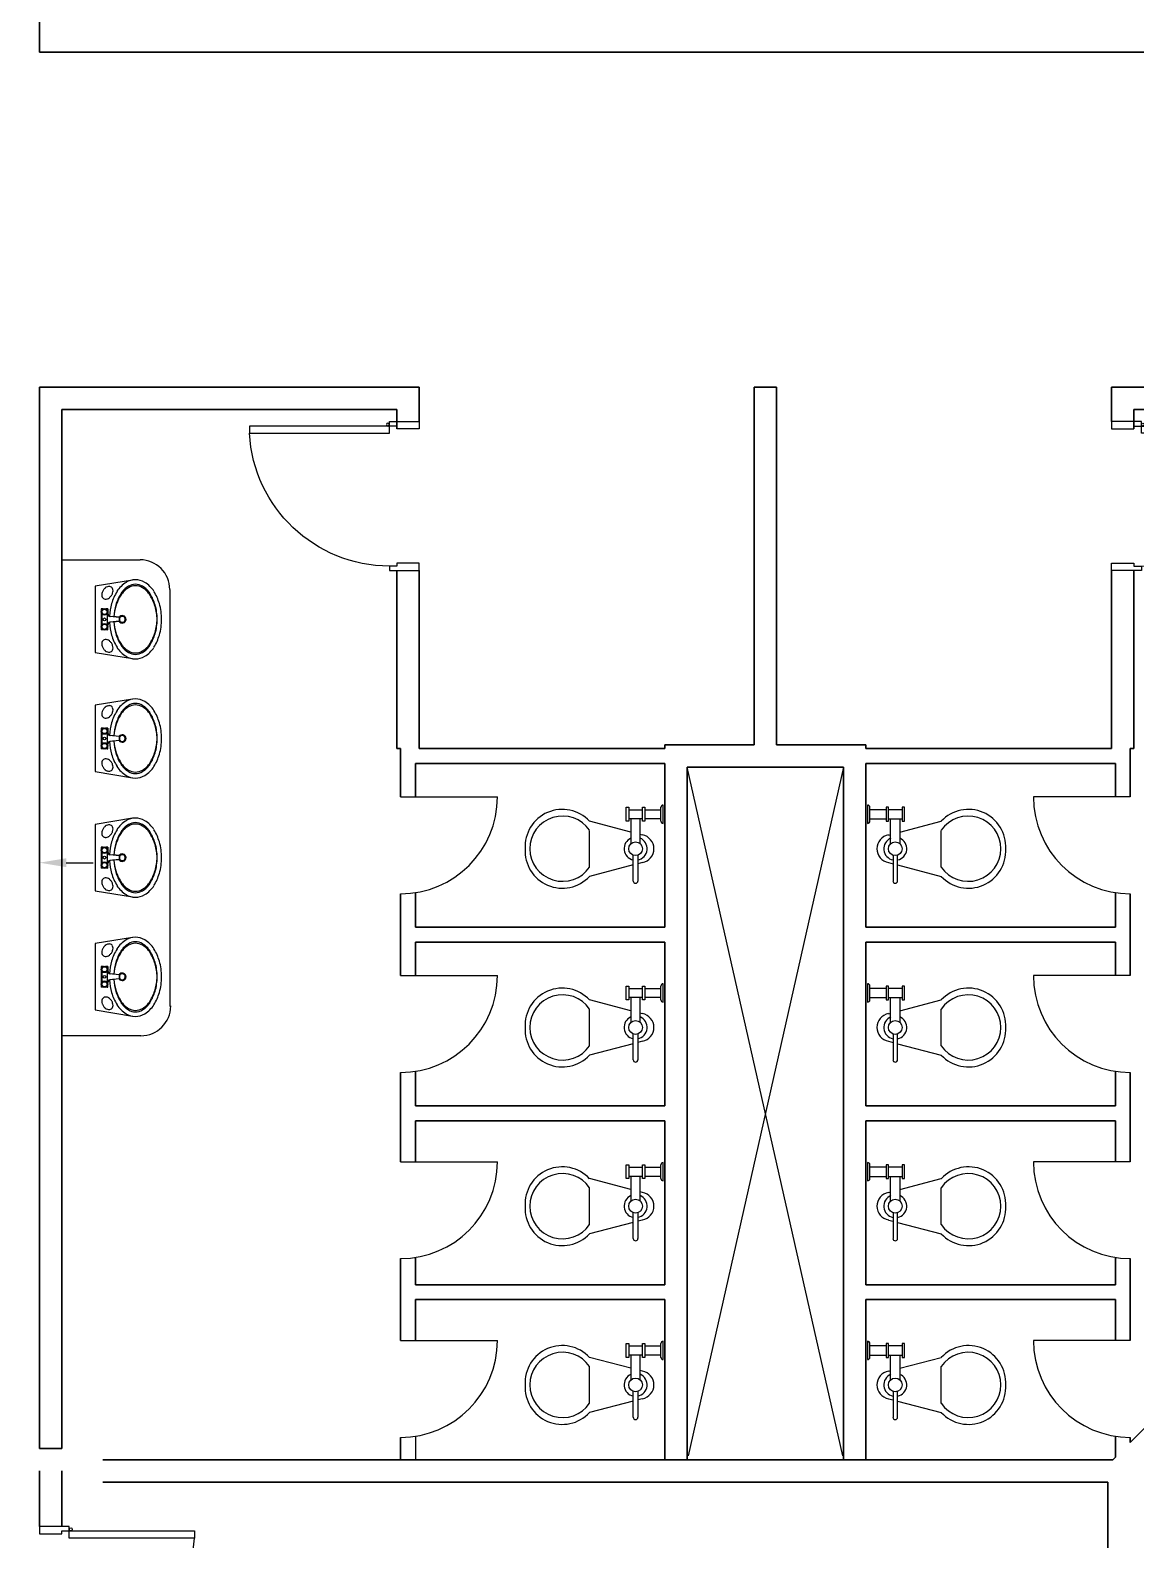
# Model space of a CAD drawing. Extents: x -3767 to 3861, y 250 to 646.
# Drawn here: x 46.06 to 53.49, y 338.54 to 348.67 of the extents above; entities that cross this region are included whole.
import ezdxf
from ezdxf import colors
from ezdxf.entities.mleader import LeaderData, LeaderLine
from ezdxf.math import Vec2, Vec3

# ---------------------------------------------------------------- set-up
doc = ezdxf.new("R2010")
doc.units = 0
doc.header["$LTSCALE"] = 0.15
doc.layers.get('Defpoints').update_dxf_attribs({"color": 252})
for name, color, linetype, lineweight in [('0 criticalllllll', 4, 'Continuous', 13), ('anal', 252, 'Continuous', 20), ('DOOR', 252, 'Continuous', 20), ('FIXT', 252, 'Continuous', 9), ('FUR', 252, 'Continuous', 9), ('sofa', 252, 'Continuous', 9), ('wall', 252, 'Continuous', 30), ('WC', 252, 'Continuous', 9)]:
    doc.layers.add(name, color=color, linetype=linetype, lineweight=lineweight)
doc.layers.add('0 sockets', color=252, linetype='Continuous')
doc.layers.add('0 sound', color=252, linetype='Continuous')
doc.dimstyles.get("Standard").update_dxf_attribs({"dimtxt": 0.18, "dimasz": 0.18, "dimexe": 0.18, "dimexo": 0.0625, "dimgap": 0.09, "dimtad": 0, "dimtih": 1, "dimtoh": 1, "dimdec": 4, "dimzin": 0, "dimdsep": 46, "dimtxsty": 'Standard', "dimcen": 0.09, "dimadec": 0, "dimazin": 0, "dimtfac": 1, "dimtdec": 4, "dimtofl": 0, "dimtmove": 0, "dimatfit": 3, "dimfxl": 1, "dimtolj": 1, "dimtzin": 0, "dimarcsym": 0})

# ---------------------------------------------------------------- blocks, each defined once
blk = doc.blocks.new('D90')
at = {"layer": 'DOOR'}
for points in [[(0.03, 0.2), (0.03, 1.04), (0.078, 1.04), (0.078, 0.2)], [(0.03, 0.2), (0, 0.2), (0, 0), (0.05, 0), (0.05, 0.15), (0.03, 0.15)], [(0.87, 0.2), (0.9, 0.2), (0.9, 0), (0.85, 0), (0.85, 0.15), (0.87, 0.15)]]:
    blk.add_lwpolyline(points, close=True, dxfattribs=at)
blk.add_circle((0.02, 0.21), 0.01, dxfattribs=at)
blk.add_arc((0.025, 0.197), 0.845, 0.2218, 86.3889, dxfattribs=at)
blk = doc.blocks.new('D100')
at = {"layer": 'DOOR'}
for points in [[(0.03, 0.2), (0.03, 1.14), (0.078, 1.14), (0.078, 0.2)], [(0.03, 0.2), (0, 0.2), (0, 0), (0.05, 0), (0.05, 0.15), (0.03, 0.15)], [(0.97, 0.2), (1, 0.2), (1, 0), (0.95, 0), (0.95, 0.15), (0.97, 0.15)]]:
    blk.add_lwpolyline(points, close=True, dxfattribs=at)
blk.add_circle((0.02, 0.21), 0.01, dxfattribs=at)
blk.add_arc((0.029, 0.2), 0.941, 0.0029, 86.9663, dxfattribs=at)
blk = doc.blocks.new('ARCH')
at = {"layer": 'anal'}
for p, q in [((46.275, 345.117), (46.8, 345.117)), ((47, 344.917), (47, 342.117)), ((46.806, 341.921), (46.275, 341.921))]:
    blk.add_line(p, q, dxfattribs=at)
for centre, start, end in [((46.8, 344.917), 0, 90), ((46.806, 342.121), 270, 0)]:
    blk.add_arc(centre, 0.2, start, end, dxfattribs=at)
at = {"layer": 'DOOR'}
for p, q in [((48.55, 343.525), (49.2, 343.525)), ((53.45, 343.525), (52.8, 343.525)), ((48.55, 342.325), (49.2, 342.325)), ((53.45, 342.325), (52.8, 342.325)), ((48.55, 341.075), (49.2, 341.075)), ((53.45, 341.075), (52.8, 341.075)), ((48.55, 339.875), (49.2, 339.875)), ((53.45, 339.875), (52.8, 339.875))]:
    blk.add_line(p, q, dxfattribs=at)
for centre, start, end in [((48.55, 343.525), 270, 0), ((53.45, 343.525), 180, 270), ((48.55, 342.325), 270, 0), ((53.45, 342.325), 180, 270), ((48.55, 341.075), 270, 0), ((53.45, 341.075), 180, 270), ((48.55, 339.875), 270, 0), ((53.45, 339.875), 180, 270)]:
    blk.add_arc(centre, 0.65, start, end, dxfattribs=at)
at = {"layer": 'FIXT'}
for p, q in [((46.75, 344.981), (46.5, 344.94)), ((46.5, 344.94), (46.5, 344.495)), ((46.544, 344.786), (46.539, 344.787)), ((46.553, 344.787), (46.539, 344.787)), ((46.539, 344.787), (46.539, 344.647)), ((46.544, 344.786), (46.544, 344.78)), ((46.551, 344.786), (46.544, 344.786)), ((46.544, 344.754), (46.544, 344.68)), ((46.584, 344.787), (46.571, 344.787)), ((46.58, 344.786), (46.573, 344.786)), ((46.58, 344.786), (46.584, 344.787)), ((46.58, 344.786), (46.58, 344.78)), ((46.58, 344.754), (46.58, 344.68)), ((46.584, 344.787), (46.584, 344.756)), ((46.662, 344.73), (46.598, 344.737)), ((46.664, 344.731), (46.616, 344.735)), ((46.662, 344.73), (46.664, 344.731)), ((46.544, 344.648), (46.539, 344.647)), ((46.553, 344.647), (46.539, 344.647)), ((46.544, 344.648), (46.544, 344.654)), ((46.551, 344.648), (46.544, 344.648)), ((46.584, 344.647), (46.571, 344.647)), ((46.58, 344.648), (46.573, 344.648)), ((46.58, 344.648), (46.58, 344.654)), ((46.58, 344.648), (46.584, 344.647)), ((46.584, 344.647), (46.584, 344.678)), ((46.662, 344.704), (46.598, 344.697)), ((46.664, 344.703), (46.616, 344.699)), ((46.662, 344.704), (46.664, 344.703)), ((46.5, 344.495), (46.75, 344.453)), ((46.75, 344.181), (46.5, 344.14)), ((46.5, 344.14), (46.5, 343.695)), ((46.544, 343.986), (46.539, 343.987)), ((46.553, 343.987), (46.539, 343.987)), ((46.539, 343.987), (46.539, 343.847)), ((46.544, 343.986), (46.544, 343.98)), ((46.551, 343.986), (46.544, 343.986)), ((46.544, 343.954), (46.544, 343.88)), ((46.584, 343.987), (46.571, 343.987)), ((46.58, 343.986), (46.573, 343.986)), ((46.58, 343.986), (46.584, 343.987)), ((46.58, 343.986), (46.58, 343.98)), ((46.58, 343.954), (46.58, 343.88)), ((46.584, 343.987), (46.584, 343.956)), ((46.662, 343.93), (46.598, 343.937)), ((46.662, 343.904), (46.598, 343.897)), ((46.664, 343.931), (46.616, 343.935)), ((46.664, 343.903), (46.616, 343.899)), ((46.662, 343.93), (46.664, 343.931)), ((46.662, 343.904), (46.664, 343.903)), ((46.544, 343.848), (46.539, 343.847)), ((46.553, 343.847), (46.539, 343.847)), ((46.544, 343.848), (46.544, 343.854)), ((46.551, 343.848), (46.544, 343.848)), ((46.584, 343.847), (46.571, 343.847)), ((46.58, 343.848), (46.573, 343.848)), ((46.58, 343.848), (46.58, 343.854)), ((46.58, 343.848), (46.584, 343.847)), ((46.584, 343.847), (46.584, 343.878)), ((46.5, 343.695), (46.75, 343.653)), ((46.75, 343.381), (46.5, 343.34)), ((46.5, 343.34), (46.5, 342.895)), ((46.539, 343.187), (46.539, 343.047)), ((46.544, 343.186), (46.539, 343.187)), ((46.553, 343.187), (46.539, 343.187)), ((46.544, 343.186), (46.544, 343.18)), ((46.551, 343.186), (46.544, 343.186)), ((46.544, 343.154), (46.544, 343.08)), ((46.584, 343.187), (46.571, 343.187)), ((46.58, 343.186), (46.573, 343.186)), ((46.58, 343.186), (46.584, 343.187)), ((46.58, 343.186), (46.58, 343.18)), ((46.58, 343.154), (46.58, 343.08)), ((46.584, 343.187), (46.584, 343.156)), ((46.662, 343.13), (46.598, 343.137)), ((46.662, 343.104), (46.598, 343.097)), ((46.664, 343.131), (46.616, 343.135)), ((46.664, 343.103), (46.616, 343.099)), ((46.662, 343.13), (46.664, 343.131)), ((46.662, 343.104), (46.664, 343.103)), ((46.544, 343.048), (46.539, 343.047)), ((46.553, 343.047), (46.539, 343.047)), ((46.544, 343.048), (46.544, 343.054)), ((46.551, 343.048), (46.544, 343.048)), ((46.584, 343.047), (46.571, 343.047)), ((46.58, 343.048), (46.573, 343.048)), ((46.58, 343.048), (46.58, 343.054)), ((46.58, 343.048), (46.584, 343.047)), ((46.584, 343.047), (46.584, 343.078)), ((46.5, 342.895), (46.75, 342.853)), ((46.75, 342.581), (46.5, 342.54)), ((46.5, 342.54), (46.5, 342.095)), ((46.544, 342.386), (46.539, 342.387)), ((46.553, 342.387), (46.539, 342.387)), ((46.539, 342.387), (46.539, 342.247)), ((46.544, 342.386), (46.544, 342.38)), ((46.551, 342.386), (46.544, 342.386)), ((46.584, 342.387), (46.571, 342.387)), ((46.58, 342.386), (46.573, 342.386)), ((46.58, 342.386), (46.584, 342.387)), ((46.58, 342.386), (46.58, 342.38)), ((46.584, 342.387), (46.584, 342.356)), ((46.544, 342.354), (46.544, 342.28)), ((46.58, 342.354), (46.58, 342.28)), ((46.662, 342.33), (46.598, 342.337)), ((46.662, 342.304), (46.598, 342.297)), ((46.664, 342.331), (46.616, 342.335)), ((46.664, 342.303), (46.616, 342.299)), ((46.662, 342.33), (46.664, 342.331)), ((46.662, 342.304), (46.664, 342.303)), ((46.544, 342.248), (46.539, 342.247)), ((46.553, 342.247), (46.539, 342.247)), ((46.544, 342.248), (46.544, 342.254)), ((46.551, 342.248), (46.544, 342.248)), ((46.584, 342.247), (46.571, 342.247)), ((46.58, 342.248), (46.573, 342.248)), ((46.58, 342.248), (46.58, 342.254)), ((46.58, 342.248), (46.584, 342.247)), ((46.584, 342.247), (46.584, 342.278)), ((46.5, 342.095), (46.75, 342.053))]:
    blk.add_line(p, q, dxfattribs=at)
for centre, radius in [((46.562, 344.767), 0.022), ((46.562, 344.767), 0.0173), ((46.562, 344.717), 0.0095), ((46.562, 344.667), 0.022), ((46.562, 344.667), 0.0173), ((46.562, 343.967), 0.022), ((46.562, 343.967), 0.0173), ((46.562, 343.917), 0.0095), ((46.562, 343.867), 0.022), ((46.562, 343.867), 0.0173), ((46.562, 343.167), 0.022), ((46.562, 343.067), 0.022), ((46.562, 343.167), 0.0173), ((46.562, 343.117), 0.0095), ((46.562, 343.067), 0.0173), ((46.562, 342.367), 0.022), ((46.562, 342.367), 0.0173), ((46.562, 342.267), 0.022), ((46.562, 342.267), 0.0173), ((46.562, 342.317), 0.0095)]:
    blk.add_circle(centre, radius, dxfattribs=at)
for centre, radius, start, end in [((46.606, 344.878), 0.0632, 145, 162.1518), ((46.606, 344.878), 0.0632, 127.8482, 145), ((46.596, 344.89), 0.0477, 108.3103, 127.8482), ((46.592, 344.901), 0.036, 84.0705, 108.3103), ((46.594, 344.914), 0.0237, 55, 84.0705), ((46.594, 344.914), 0.0237, 25.9295, 55), ((46.583, 344.908), 0.036, 1.6897, 25.9295), ((46.814, 344.794), 0.202, 122.0725, 146.5346), ((46.814, 344.794), 0.172, 122.0725, 146.5346), ((46.814, 344.784), 0.172, 122.0725, 146.5346), ((46.769, 344.864), 0.119, 90, 122.0725), ((46.769, 344.864), 0.0886, 90, 122.0725), ((46.769, 344.854), 0.0886, 90, 122.0725), ((46.769, 344.864), 0.119, 57.9275, 90), ((46.769, 344.864), 0.0886, 57.9275, 90), ((46.769, 344.854), 0.0886, 57.9275, 90), ((46.725, 344.794), 0.172, 33.4654, 57.9275), ((46.725, 344.784), 0.172, 33.4654, 57.9275), ((46.725, 344.794), 0.202, 33.4654, 57.9275), ((46.591, 344.883), 0.0477, 162.1518, 181.6897), ((46.579, 344.882), 0.036, 181.6897, 205.9295), ((46.568, 344.877), 0.0237, 205.9295, 235), ((46.568, 344.877), 0.0237, 235, 264.0705), ((46.569, 344.889), 0.036, 264.0705, 288.3103), ((46.566, 344.9), 0.0477, 288.3103, 307.8482), ((46.556, 344.913), 0.0632, 307.8482, 325), ((46.994, 344.717), 0.4, 164.6876, 176.8829), ((46.884, 344.747), 0.285, 146.5346, 164.6876), ((46.556, 344.913), 0.0632, 325, 342.1518), ((46.571, 344.908), 0.0477, 342.1518, 1.6897), ((46.994, 344.717), 0.37, 164.6876, 177.3133), ((46.884, 344.747), 0.255, 146.5346, 164.6876), ((46.884, 344.737), 0.255, 146.5346, 164.6876), ((46.655, 344.747), 0.255, 15.3124, 33.4654), ((46.655, 344.737), 0.255, 15.3124, 33.4654), ((46.655, 344.747), 0.285, 15.3124, 33.4654), ((46.545, 344.717), 0.37, 0, 15.3124), ((46.545, 344.717), 0.4, 0, 15.3124), ((46.533, 344.767), 0.0115, 315.8561, 44.1439), ((46.562, 344.796), 0.0115, 225.8561, 314.1439), ((46.562, 344.738), 0.0115, 45.8561, 134.1439), ((46.591, 344.767), 0.0115, 135.8561, 224.1439), ((46.6, 344.757), 0.02, 186.6527, 264.0223), ((46.604, 344.756), 0.02, 180, 254.9387), ((46.994, 344.707), 0.37, 164.6876, 175.771), ((46.681, 344.717), 0.025, 211.8827, 148.1173), ((46.565, 344.717), 0.0978, 352.2121, 7.7879), ((46.681, 344.717), 0.02, 90, 148.5007), ((46.565, 344.717), 0.099, 351.872, 8.128), ((46.681, 344.717), 0.02, 270, 90), ((46.545, 344.707), 0.37, 1.5476, 15.3124), ((46.545, 344.727), 0.37, 344.6876, 358.4524), ((46.545, 344.717), 0.37, 344.6876, 0), ((46.545, 344.717), 0.4, 344.6876, 0), ((46.533, 344.667), 0.0115, 315.8561, 44.1439), ((46.562, 344.696), 0.0115, 225.8561, 314.1439), ((46.562, 344.638), 0.0115, 45.8561, 134.1439), ((46.591, 344.667), 0.0115, 135.8561, 224.1439), ((46.6, 344.677), 0.02, 95.9777, 173.3473), ((46.604, 344.678), 0.02, 105.0613, 180), ((46.994, 344.717), 0.4, 183.1171, 195.3124), ((46.884, 344.687), 0.285, 195.3124, 213.4654), ((46.994, 344.717), 0.37, 182.6867, 195.3124), ((46.994, 344.727), 0.37, 184.229, 195.3124), ((46.884, 344.697), 0.255, 195.3124, 213.4654), ((46.884, 344.687), 0.255, 195.3124, 213.4654), ((46.681, 344.717), 0.02, 211.4993, 270), ((46.655, 344.697), 0.255, 326.5346, 344.6876), ((46.655, 344.687), 0.255, 326.5346, 344.6876), ((46.655, 344.687), 0.285, 326.5346, 344.6876), ((46.579, 344.552), 0.036, 154.0705, 178.3103), ((46.591, 344.551), 0.0477, 178.3103, 197.8482), ((46.606, 344.556), 0.0632, 197.8482, 215), ((46.568, 344.557), 0.0237, 125, 154.0705), ((46.568, 344.557), 0.0237, 95.9295, 125), ((46.606, 344.556), 0.0632, 215, 232.1518), ((46.569, 344.545), 0.036, 71.6897, 95.9295), ((46.566, 344.534), 0.0477, 52.1518, 71.6897), ((46.556, 344.522), 0.0632, 35, 52.1518), ((46.594, 344.521), 0.0237, 305, 334.0705), ((46.556, 344.522), 0.0632, 17.8482, 35), ((46.583, 344.526), 0.036, 334.0705, 358.3103), ((46.571, 344.526), 0.0477, 358.3103, 17.8482), ((46.814, 344.64), 0.202, 213.4654, 237.9275), ((46.814, 344.65), 0.172, 213.4654, 237.9275), ((46.814, 344.64), 0.172, 213.4654, 237.9275), ((46.725, 344.65), 0.172, 302.0725, 326.5346), ((46.725, 344.64), 0.172, 302.0725, 326.5346), ((46.725, 344.64), 0.202, 302.0725, 326.5346), ((46.596, 344.544), 0.0477, 232.1518, 251.6897), ((46.592, 344.533), 0.036, 251.6897, 275.9295), ((46.594, 344.521), 0.0237, 275.9295, 305), ((46.769, 344.57), 0.119, 237.9275, 270), ((46.769, 344.58), 0.0886, 237.9275, 270), ((46.769, 344.57), 0.0886, 237.9275, 270), ((46.769, 344.58), 0.0886, 270, 302.0725), ((46.769, 344.57), 0.0886, 270, 302.0725), ((46.769, 344.57), 0.119, 270, 302.0725), ((46.606, 344.078), 0.0632, 145, 162.1518), ((46.606, 344.078), 0.0632, 127.8482, 145), ((46.596, 344.09), 0.0477, 108.3103, 127.8482), ((46.592, 344.101), 0.036, 84.0705, 108.3103), ((46.594, 344.114), 0.0237, 55, 84.0705), ((46.594, 344.114), 0.0237, 25.9295, 55), ((46.884, 343.947), 0.285, 146.5346, 164.6876), ((46.583, 344.108), 0.036, 1.6897, 25.9295), ((46.571, 344.108), 0.0477, 342.1518, 1.6897), ((46.814, 343.994), 0.202, 122.0725, 146.5346), ((46.814, 343.994), 0.172, 122.0725, 146.5346), ((46.814, 343.984), 0.172, 122.0725, 146.5346), ((46.769, 344.064), 0.119, 90, 122.0725), ((46.769, 344.064), 0.0886, 90, 122.0725), ((46.769, 344.054), 0.0886, 90, 122.0725), ((46.769, 344.064), 0.119, 57.9275, 90), ((46.769, 344.064), 0.0886, 57.9275, 90), ((46.769, 344.054), 0.0886, 57.9275, 90), ((46.725, 343.994), 0.172, 33.4654, 57.9275), ((46.725, 343.984), 0.172, 33.4654, 57.9275), ((46.725, 343.994), 0.202, 33.4654, 57.9275), ((46.655, 343.947), 0.285, 15.3124, 33.4654), ((46.591, 344.083), 0.0477, 162.1518, 181.6897), ((46.579, 344.082), 0.036, 181.6897, 205.9295), ((46.568, 344.077), 0.0237, 205.9295, 235), ((46.568, 344.077), 0.0237, 235, 264.0705), ((46.569, 344.089), 0.036, 264.0705, 288.3103), ((46.566, 344.1), 0.0477, 288.3103, 307.8482), ((46.556, 344.113), 0.0632, 307.8482, 325), ((46.994, 343.917), 0.4, 164.6876, 176.8829), ((46.556, 344.113), 0.0632, 325, 342.1518), ((46.994, 343.917), 0.37, 164.6876, 177.3133), ((46.994, 343.907), 0.37, 164.6876, 175.771), ((46.884, 343.947), 0.255, 146.5346, 164.6876), ((46.884, 343.937), 0.255, 146.5346, 164.6876), ((46.655, 343.947), 0.255, 15.3124, 33.4654), ((46.655, 343.937), 0.255, 15.3124, 33.4654), ((46.545, 343.917), 0.37, 0, 15.3124), ((46.545, 343.907), 0.37, 1.5476, 15.3124), ((46.545, 343.917), 0.4, 0, 15.3124), ((46.533, 343.967), 0.0115, 315.8561, 44.1439), ((46.562, 343.996), 0.0115, 225.8561, 314.1439), ((46.562, 343.938), 0.0115, 45.8561, 134.1439), ((46.591, 343.967), 0.0115, 135.8561, 224.1439), ((46.6, 343.957), 0.02, 186.6527, 264.0223), ((46.604, 343.956), 0.02, 180, 254.9387), ((46.994, 343.927), 0.37, 184.229, 195.3124), ((46.681, 343.917), 0.025, 211.8827, 148.1173), ((46.565, 343.917), 0.0978, 352.2121, 7.7879), ((46.681, 343.917), 0.02, 90, 148.5007), ((46.565, 343.917), 0.099, 351.872, 8.128), ((46.681, 343.917), 0.02, 211.4993, 270), ((46.681, 343.917), 0.02, 270, 90), ((46.545, 343.927), 0.37, 344.6876, 358.4524), ((46.545, 343.917), 0.37, 344.6876, 0), ((46.545, 343.917), 0.4, 344.6876, 0), ((46.533, 343.867), 0.0115, 315.8561, 44.1439), ((46.562, 343.896), 0.0115, 225.8561, 314.1439), ((46.562, 343.838), 0.0115, 45.8561, 134.1439), ((46.591, 343.867), 0.0115, 135.8561, 224.1439), ((46.6, 343.877), 0.02, 95.9777, 173.3473), ((46.604, 343.878), 0.02, 105.0613, 180), ((46.994, 343.917), 0.4, 183.1171, 195.3124), ((46.884, 343.887), 0.285, 195.3124, 213.4654), ((46.994, 343.917), 0.37, 182.6867, 195.3124), ((46.884, 343.897), 0.255, 195.3124, 213.4654), ((46.884, 343.887), 0.255, 195.3124, 213.4654), ((46.655, 343.897), 0.255, 326.5346, 344.6876), ((46.655, 343.887), 0.255, 326.5346, 344.6876), ((46.655, 343.887), 0.285, 326.5346, 344.6876), ((46.579, 343.752), 0.036, 154.0705, 178.3103), ((46.591, 343.751), 0.0477, 178.3103, 197.8482), ((46.606, 343.756), 0.0632, 197.8482, 215), ((46.568, 343.757), 0.0237, 125, 154.0705), ((46.568, 343.757), 0.0237, 95.9295, 125), ((46.606, 343.756), 0.0632, 215, 232.1518), ((46.569, 343.745), 0.036, 71.6897, 95.9295), ((46.596, 343.744), 0.0477, 232.1518, 251.6897), ((46.566, 343.734), 0.0477, 52.1518, 71.6897), ((46.592, 343.733), 0.036, 251.6897, 275.9295), ((46.556, 343.722), 0.0632, 35, 52.1518), ((46.594, 343.721), 0.0237, 275.9295, 305), ((46.594, 343.721), 0.0237, 305, 334.0705), ((46.556, 343.722), 0.0632, 17.8482, 35), ((46.583, 343.726), 0.036, 334.0705, 358.3103), ((46.571, 343.726), 0.0477, 358.3103, 17.8482), ((46.814, 343.84), 0.202, 213.4654, 237.9275), ((46.814, 343.85), 0.172, 213.4654, 237.9275), ((46.814, 343.84), 0.172, 213.4654, 237.9275), ((46.769, 343.78), 0.0886, 237.9275, 270), ((46.769, 343.78), 0.0886, 270, 302.0725), ((46.725, 343.85), 0.172, 302.0725, 326.5346), ((46.725, 343.84), 0.172, 302.0725, 326.5346), ((46.725, 343.84), 0.202, 302.0725, 326.5346), ((46.769, 343.77), 0.119, 237.9275, 270), ((46.769, 343.77), 0.0886, 237.9275, 270), ((46.769, 343.77), 0.0886, 270, 302.0725), ((46.769, 343.77), 0.119, 270, 302.0725), ((46.591, 343.283), 0.0477, 162.1518, 181.6897), ((46.606, 343.278), 0.0632, 145, 162.1518), ((46.606, 343.278), 0.0632, 127.8482, 145), ((46.596, 343.29), 0.0477, 108.3103, 127.8482), ((46.592, 343.301), 0.036, 84.0705, 108.3103), ((46.594, 343.314), 0.0237, 55, 84.0705), ((46.594, 343.314), 0.0237, 25.9295, 55), ((46.884, 343.147), 0.285, 146.5346, 164.6876), ((46.556, 343.313), 0.0632, 325, 342.1518), ((46.583, 343.308), 0.036, 1.6897, 25.9295), ((46.571, 343.308), 0.0477, 342.1518, 1.6897), ((46.814, 343.194), 0.202, 122.0725, 146.5346), ((46.814, 343.194), 0.172, 122.0725, 146.5346), ((46.814, 343.184), 0.172, 122.0725, 146.5346), ((46.769, 343.264), 0.119, 90, 122.0725), ((46.769, 343.264), 0.0886, 90, 122.0725), ((46.769, 343.254), 0.0886, 90, 122.0725), ((46.769, 343.264), 0.119, 57.9275, 90), ((46.769, 343.264), 0.0886, 57.9275, 90), ((46.769, 343.254), 0.0886, 57.9275, 90), ((46.725, 343.194), 0.172, 33.4654, 57.9275), ((46.725, 343.184), 0.172, 33.4654, 57.9275), ((46.725, 343.194), 0.202, 33.4654, 57.9275), ((46.655, 343.147), 0.285, 15.3124, 33.4654), ((46.579, 343.282), 0.036, 181.6897, 205.9295), ((46.568, 343.277), 0.0237, 205.9295, 235), ((46.568, 343.277), 0.0237, 235, 264.0705), ((46.569, 343.289), 0.036, 264.0705, 288.3103), ((46.566, 343.3), 0.0477, 288.3103, 307.8482), ((46.556, 343.313), 0.0632, 307.8482, 325), ((46.994, 343.117), 0.4, 164.6876, 176.8829), ((46.994, 343.117), 0.37, 164.6876, 177.3133), ((46.994, 343.107), 0.37, 164.6876, 175.771), ((46.884, 343.147), 0.255, 146.5346, 164.6876), ((46.884, 343.137), 0.255, 146.5346, 164.6876), ((46.655, 343.147), 0.255, 15.3124, 33.4654), ((46.655, 343.137), 0.255, 15.3124, 33.4654), ((46.545, 343.117), 0.37, 0, 15.3124), ((46.545, 343.107), 0.37, 1.5476, 15.3124), ((46.545, 343.117), 0.4, 0, 15.3124), ((46.533, 343.167), 0.0115, 315.8561, 44.1439), ((46.562, 343.196), 0.0115, 225.8561, 314.1439), ((46.562, 343.138), 0.0115, 45.8561, 134.1439), ((46.591, 343.167), 0.0115, 135.8561, 224.1439), ((46.6, 343.157), 0.02, 186.6527, 264.0223), ((46.6, 343.077), 0.02, 95.9777, 173.3473), ((46.604, 343.156), 0.02, 180, 254.9387), ((46.604, 343.078), 0.02, 105.0613, 180), ((46.994, 343.117), 0.4, 183.1171, 195.3124), ((46.994, 343.117), 0.37, 182.6867, 195.3124), ((46.994, 343.127), 0.37, 184.229, 195.3124), ((46.681, 343.117), 0.025, 211.8827, 148.1173), ((46.565, 343.117), 0.0978, 352.2121, 7.7879), ((46.681, 343.117), 0.02, 90, 148.5007), ((46.565, 343.117), 0.099, 351.872, 8.128), ((46.681, 343.117), 0.02, 211.4993, 270), ((46.681, 343.117), 0.02, 270, 90), ((46.545, 343.127), 0.37, 344.6876, 358.4524), ((46.545, 343.117), 0.37, 344.6876, 0), ((46.545, 343.117), 0.4, 344.6876, 0), ((46.533, 343.067), 0.0115, 315.8561, 44.1439), ((46.562, 343.096), 0.0115, 225.8561, 314.1439), ((46.562, 343.038), 0.0115, 45.8561, 134.1439), ((46.591, 343.067), 0.0115, 135.8561, 224.1439), ((46.884, 343.087), 0.285, 195.3124, 213.4654), ((46.884, 343.097), 0.255, 195.3124, 213.4654), ((46.884, 343.087), 0.255, 195.3124, 213.4654), ((46.655, 343.097), 0.255, 326.5346, 344.6876), ((46.655, 343.087), 0.255, 326.5346, 344.6876), ((46.655, 343.087), 0.285, 326.5346, 344.6876), ((46.579, 342.952), 0.036, 154.0705, 178.3103), ((46.591, 342.951), 0.0477, 178.3103, 197.8482), ((46.606, 342.956), 0.0632, 197.8482, 215), ((46.568, 342.957), 0.0237, 125, 154.0705), ((46.568, 342.957), 0.0237, 95.9295, 125), ((46.606, 342.956), 0.0632, 215, 232.1518), ((46.569, 342.945), 0.036, 71.6897, 95.9295), ((46.596, 342.944), 0.0477, 232.1518, 251.6897), ((46.566, 342.934), 0.0477, 52.1518, 71.6897), ((46.592, 342.933), 0.036, 251.6897, 275.9295), ((46.556, 342.922), 0.0632, 35, 52.1518), ((46.594, 342.921), 0.0237, 275.9295, 305), ((46.594, 342.921), 0.0237, 305, 334.0705), ((46.556, 342.922), 0.0632, 17.8482, 35), ((46.583, 342.926), 0.036, 334.0705, 358.3103), ((46.571, 342.926), 0.0477, 358.3103, 17.8482), ((46.814, 343.04), 0.202, 213.4654, 237.9275), ((46.814, 343.05), 0.172, 213.4654, 237.9275), ((46.814, 343.04), 0.172, 213.4654, 237.9275), ((46.769, 342.98), 0.0886, 237.9275, 270), ((46.769, 342.97), 0.0886, 237.9275, 270), ((46.769, 342.98), 0.0886, 270, 302.0725), ((46.769, 342.97), 0.0886, 270, 302.0725), ((46.725, 343.05), 0.172, 302.0725, 326.5346), ((46.725, 343.04), 0.172, 302.0725, 326.5346), ((46.725, 343.04), 0.202, 302.0725, 326.5346), ((46.769, 342.97), 0.119, 237.9275, 270), ((46.769, 342.97), 0.119, 270, 302.0725), ((46.769, 342.464), 0.119, 90, 122.0725), ((46.769, 342.464), 0.119, 57.9275, 90), ((46.591, 342.483), 0.0477, 162.1518, 181.6897), ((46.579, 342.482), 0.036, 181.6897, 205.9295), ((46.606, 342.478), 0.0632, 145, 162.1518), ((46.606, 342.478), 0.0632, 127.8482, 145), ((46.596, 342.49), 0.0477, 108.3103, 127.8482), ((46.592, 342.501), 0.036, 84.0705, 108.3103), ((46.594, 342.514), 0.0237, 55, 84.0705), ((46.594, 342.514), 0.0237, 25.9295, 55), ((46.884, 342.347), 0.285, 146.5346, 164.6876), ((46.556, 342.513), 0.0632, 325, 342.1518), ((46.583, 342.508), 0.036, 1.6897, 25.9295), ((46.571, 342.508), 0.0477, 342.1518, 1.6897), ((46.884, 342.347), 0.255, 146.5346, 164.6876), ((46.814, 342.394), 0.202, 122.0725, 146.5346), ((46.814, 342.394), 0.172, 122.0725, 146.5346), ((46.814, 342.384), 0.172, 122.0725, 146.5346), ((46.769, 342.464), 0.0886, 90, 122.0725), ((46.769, 342.454), 0.0886, 90, 122.0725), ((46.769, 342.464), 0.0886, 57.9275, 90), ((46.769, 342.454), 0.0886, 57.9275, 90), ((46.725, 342.394), 0.172, 33.4654, 57.9275), ((46.725, 342.384), 0.172, 33.4654, 57.9275), ((46.725, 342.394), 0.202, 33.4654, 57.9275), ((46.655, 342.347), 0.255, 15.3124, 33.4654), ((46.655, 342.347), 0.285, 15.3124, 33.4654), ((46.568, 342.477), 0.0237, 205.9295, 235), ((46.568, 342.477), 0.0237, 235, 264.0705), ((46.562, 342.396), 0.0115, 225.8561, 314.1439), ((46.569, 342.489), 0.036, 264.0705, 288.3103), ((46.566, 342.5), 0.0477, 288.3103, 307.8482), ((46.556, 342.513), 0.0632, 307.8482, 325), ((46.994, 342.317), 0.4, 164.6876, 176.8829), ((46.994, 342.317), 0.37, 164.6876, 177.3133), ((46.994, 342.307), 0.37, 164.6876, 175.771), ((46.884, 342.337), 0.255, 146.5346, 164.6876), ((46.655, 342.337), 0.255, 15.3124, 33.4654), ((46.545, 342.317), 0.37, 0, 15.3124), ((46.545, 342.307), 0.37, 1.5476, 15.3124), ((46.545, 342.317), 0.4, 0, 15.3124), ((46.533, 342.367), 0.0115, 315.8561, 44.1439), ((46.562, 342.338), 0.0115, 45.8561, 134.1439), ((46.562, 342.296), 0.0115, 225.8561, 314.1439), ((46.591, 342.367), 0.0115, 135.8561, 224.1439), ((46.6, 342.357), 0.02, 186.6527, 264.0223), ((46.6, 342.277), 0.02, 95.9777, 173.3473), ((46.604, 342.356), 0.02, 180, 254.9387), ((46.604, 342.278), 0.02, 105.0613, 180), ((46.994, 342.317), 0.4, 183.1171, 195.3124), ((46.994, 342.317), 0.37, 182.6867, 195.3124), ((46.994, 342.327), 0.37, 184.229, 195.3124), ((46.681, 342.317), 0.025, 211.8827, 148.1173), ((46.565, 342.317), 0.0978, 352.2121, 7.7879), ((46.681, 342.317), 0.02, 90, 148.5007), ((46.565, 342.317), 0.099, 351.872, 8.128), ((46.681, 342.317), 0.02, 211.4993, 270), ((46.681, 342.317), 0.02, 270, 90), ((46.545, 342.327), 0.37, 344.6876, 358.4524), ((46.545, 342.317), 0.37, 344.6876, 0), ((46.545, 342.317), 0.4, 344.6876, 0), ((46.533, 342.267), 0.0115, 315.8561, 44.1439), ((46.562, 342.238), 0.0115, 45.8561, 134.1439), ((46.568, 342.157), 0.0237, 95.9295, 125), ((46.569, 342.145), 0.036, 71.6897, 95.9295), ((46.591, 342.267), 0.0115, 135.8561, 224.1439), ((46.566, 342.134), 0.0477, 52.1518, 71.6897), ((46.884, 342.287), 0.285, 195.3124, 213.4654), ((46.884, 342.297), 0.255, 195.3124, 213.4654), ((46.884, 342.287), 0.255, 195.3124, 213.4654), ((46.655, 342.297), 0.255, 326.5346, 344.6876), ((46.655, 342.287), 0.255, 326.5346, 344.6876), ((46.655, 342.287), 0.285, 326.5346, 344.6876), ((46.579, 342.152), 0.036, 154.0705, 178.3103), ((46.591, 342.151), 0.0477, 178.3103, 197.8482), ((46.606, 342.156), 0.0632, 197.8482, 215), ((46.568, 342.157), 0.0237, 125, 154.0705), ((46.606, 342.156), 0.0632, 215, 232.1518), ((46.596, 342.144), 0.0477, 232.1518, 251.6897), ((46.592, 342.133), 0.036, 251.6897, 275.9295), ((46.556, 342.122), 0.0632, 35, 52.1518), ((46.594, 342.121), 0.0237, 275.9295, 305), ((46.594, 342.121), 0.0237, 305, 334.0705), ((46.556, 342.122), 0.0632, 17.8482, 35), ((46.583, 342.126), 0.036, 334.0705, 358.3103), ((46.571, 342.126), 0.0477, 358.3103, 17.8482), ((46.814, 342.24), 0.202, 213.4654, 237.9275), ((46.814, 342.25), 0.172, 213.4654, 237.9275), ((46.814, 342.24), 0.172, 213.4654, 237.9275), ((46.769, 342.18), 0.0886, 237.9275, 270), ((46.769, 342.17), 0.0886, 237.9275, 270), ((46.769, 342.18), 0.0886, 270, 302.0725), ((46.769, 342.17), 0.0886, 270, 302.0725), ((46.725, 342.25), 0.172, 302.0725, 326.5346), ((46.725, 342.24), 0.172, 302.0725, 326.5346), ((46.725, 342.24), 0.202, 302.0725, 326.5346), ((46.769, 342.17), 0.119, 237.9275, 270), ((46.769, 342.17), 0.119, 270, 302.0725)]:
    blk.add_arc(centre, radius, start, end, dxfattribs=at)
at = {"layer": 'sofa'}
for p, q in [((51.519, 339.1), (50.475, 343.725)), ((51.525, 343.725), (50.481, 339.1))]:
    blk.add_line(p, q, dxfattribs=at)
at = {"layer": 'wall'}
for p, q in [((46.125, 355.275), (46.125, 348.525)), ((46.125, 348.525), (55.8, 348.525)), ((46.125, 346.275), (48.675, 346.275)), ((46.125, 339.15), (46.125, 346.275)), ((48.675, 346.275), (48.675, 346.045)), ((50.925, 346.275), (51.075, 346.275)), ((50.925, 343.875), (50.925, 346.275)), ((51.075, 343.875), (51.075, 346.275)), ((53.325, 346.275), (55.875, 346.275)), ((53.325, 346.275), (53.325, 346.045)), ((46.275, 346.125), (48.525, 346.125)), ((46.275, 339.15), (46.275, 346.125)), ((48.525, 346.125), (48.525, 345.995)), ((53.475, 346.125), (55.725, 346.125)), ((53.475, 346.125), (53.475, 345.995)), ((48.525, 345.045), (48.525, 343.85)), ((48.675, 345.045), (48.675, 343.85)), ((53.325, 345.045), (53.325, 343.85)), ((53.475, 345.045), (53.475, 343.85)), ((48.55, 343.85), (48.525, 343.85)), ((48.55, 343.85), (48.55, 343.525)), ((50.325, 343.85), (48.675, 343.85)), ((50.325, 343.875), (50.325, 343.85)), ((50.925, 343.875), (50.325, 343.875)), ((51.075, 343.875), (51.675, 343.875)), ((51.675, 343.875), (51.675, 343.85)), ((51.675, 343.85), (53.325, 343.85)), ((53.45, 343.85), (53.45, 343.525)), ((53.475, 343.85), (53.45, 343.85)), ((48.65, 343.75), (48.65, 343.525)), ((50.325, 343.75), (48.65, 343.75)), ((50.325, 343.75), (50.325, 342.65)), ((50.475, 343.725), (50.475, 339.075)), ((51, 343.725), (50.475, 343.725)), ((51, 343.725), (51.525, 343.725)), ((51.525, 343.725), (51.525, 339.075)), ((51.675, 343.75), (53.35, 343.75)), ((51.675, 343.75), (51.675, 342.65)), ((53.35, 343.75), (53.35, 343.525)), ((48.55, 342.875), (48.55, 342.325)), ((48.65, 342.883), (48.65, 342.65)), ((53.35, 342.883), (53.35, 342.65)), ((53.45, 342.875), (53.45, 342.325)), ((50.325, 342.65), (48.65, 342.65)), ((51.675, 342.65), (53.35, 342.65)), ((48.65, 342.55), (48.65, 342.325)), ((50.325, 342.55), (48.65, 342.55)), ((50.325, 342.55), (50.325, 341.45)), ((51.675, 342.55), (53.35, 342.55)), ((51.675, 342.55), (51.675, 341.45)), ((53.35, 342.55), (53.35, 342.325)), ((48.55, 341.675), (48.55, 341.075)), ((48.65, 341.683), (48.65, 341.45)), ((53.35, 341.683), (53.35, 341.45)), ((53.45, 341.675), (53.45, 341.075)), ((50.325, 341.45), (48.65, 341.45)), ((51.675, 341.45), (53.35, 341.45)), ((55.725, 341.466), (53.45, 339.191)), ((55.725, 341.466), (53.45, 339.191)), ((48.65, 341.35), (48.65, 341.075)), ((50.325, 341.35), (48.65, 341.35)), ((50.325, 340.25), (50.325, 341.35)), ((51.675, 341.35), (53.35, 341.35)), ((51.675, 341.35), (51.675, 340.25)), ((53.35, 341.35), (53.35, 341.075)), ((48.55, 340.425), (48.55, 339.875)), ((48.65, 340.433), (48.65, 340.25)), ((53.35, 340.433), (53.35, 340.25)), ((53.45, 340.425), (53.45, 339.875)), ((50.325, 340.25), (48.65, 340.25)), ((48.65, 340.15), (48.65, 339.875)), ((50.325, 340.15), (48.65, 340.15)), ((50.325, 340.15), (50.325, 339.075)), ((51.675, 340.25), (53.35, 340.25)), ((51.675, 340.15), (53.35, 340.15)), ((51.675, 340.15), (51.675, 339.075)), ((53.35, 340.15), (53.35, 339.875)), ((46.275, 339.15), (46.125, 339.15)), ((48.55, 339.225), (48.55, 339.075)), ((53.35, 339.233), (53.35, 339.091)), ((53.45, 339.225), (53.45, 339.191)), ((53.334, 339.075), (46.55, 339.075)), ((53.35, 339.091), (53.334, 339.075)), ((53.35, 339.091), (53.334, 339.075)), ((46.125, 338.627), (46.125, 339)), ((46.275, 338.627), (46.275, 339)), ((53.3, 338.925), (46.55, 338.925)), ((53.3, 337.748), (53.3, 338.925))]:
    blk.add_line(p, q, dxfattribs=at)
at = {"layer": 'WC'}
for p, q in [((50.066, 343.362), (50.066, 343.455)), ((50.066, 343.455), (50.082, 343.455)), ((50.082, 343.455), (50.082, 343.362)), ((50.082, 343.439), (50.174, 343.439)), ((50.174, 343.362), (50.174, 343.455)), ((50.174, 343.455), (50.19, 343.455)), ((50.19, 343.455), (50.19, 343.362)), ((50.19, 343.439), (50.298, 343.439)), ((50.298, 343.362), (50.298, 343.455)), ((50.313, 343.347), (50.313, 343.47)), ((51.687, 343.347), (51.687, 343.47)), ((51.702, 343.362), (51.702, 343.455)), ((51.81, 343.439), (51.702, 343.439)), ((51.826, 343.455), (51.81, 343.455)), ((51.81, 343.455), (51.81, 343.362)), ((51.826, 343.362), (51.826, 343.455)), ((51.918, 343.439), (51.826, 343.439)), ((51.934, 343.455), (51.918, 343.455)), ((51.918, 343.455), (51.918, 343.362)), ((51.934, 343.362), (51.934, 343.455)), ((50.097, 343.289), (49.819, 343.362)), ((49.819, 343.053), (49.819, 343.3)), ((50.082, 343.362), (50.066, 343.362)), ((50.174, 343.377), (50.082, 343.377)), ((50.097, 343.377), (50.097, 343.211)), ((50.159, 343.211), (50.159, 343.377)), ((50.19, 343.362), (50.174, 343.362)), ((50.298, 343.377), (50.19, 343.377)), ((51.702, 343.377), (51.81, 343.377)), ((51.81, 343.362), (51.826, 343.362)), ((51.826, 343.377), (51.918, 343.377)), ((51.841, 343.211), (51.841, 343.377)), ((51.903, 343.377), (51.903, 343.211)), ((51.903, 343.289), (52.181, 343.362)), ((51.918, 343.362), (51.934, 343.362)), ((52.181, 343.053), (52.181, 343.3)), ((50.174, 343.269), (50.158, 343.273)), ((51.826, 343.269), (51.842, 343.273)), ((50.112, 342.96), (50.112, 343.133)), ((50.143, 343.133), (50.143, 342.96)), ((51.857, 343.133), (51.857, 342.96)), ((51.888, 342.96), (51.888, 343.133)), ((50.112, 343.068), (49.819, 342.991)), ((50.174, 343.084), (50.143, 343.076)), ((51.826, 343.084), (51.857, 343.076)), ((51.888, 343.068), (52.181, 342.991)), ((50.066, 342.162), (50.066, 342.255)), ((50.066, 342.255), (50.082, 342.255)), ((50.082, 342.255), (50.082, 342.162)), ((50.082, 342.239), (50.174, 342.239)), ((50.174, 342.177), (50.082, 342.177)), ((50.097, 342.177), (50.097, 342.011)), ((50.159, 342.011), (50.159, 342.177)), ((50.174, 342.162), (50.174, 342.255)), ((50.174, 342.255), (50.19, 342.255)), ((50.19, 342.255), (50.19, 342.162)), ((50.19, 342.239), (50.298, 342.239)), ((50.298, 342.177), (50.19, 342.177)), ((50.298, 342.162), (50.298, 342.255)), ((50.313, 342.147), (50.313, 342.27)), ((51.687, 342.147), (51.687, 342.27)), ((51.702, 342.162), (51.702, 342.255)), ((51.81, 342.239), (51.702, 342.239)), ((51.702, 342.177), (51.81, 342.177)), ((51.826, 342.255), (51.81, 342.255)), ((51.81, 342.255), (51.81, 342.162)), ((51.826, 342.162), (51.826, 342.255)), ((51.918, 342.239), (51.826, 342.239)), ((51.826, 342.177), (51.918, 342.177)), ((51.841, 342.011), (51.841, 342.177)), ((51.903, 342.177), (51.903, 342.011)), ((51.934, 342.255), (51.918, 342.255)), ((51.918, 342.255), (51.918, 342.162)), ((51.934, 342.162), (51.934, 342.255)), ((50.097, 342.089), (49.819, 342.162)), ((49.819, 341.853), (49.819, 342.1)), ((50.082, 342.162), (50.066, 342.162)), ((50.19, 342.162), (50.174, 342.162)), ((51.81, 342.162), (51.826, 342.162)), ((51.903, 342.089), (52.181, 342.162)), ((51.918, 342.162), (51.934, 342.162)), ((52.181, 341.853), (52.181, 342.1)), ((50.174, 342.069), (50.158, 342.073)), ((51.826, 342.069), (51.842, 342.073)), ((50.112, 341.76), (50.112, 341.933)), ((50.143, 341.933), (50.143, 341.76)), ((50.174, 341.884), (50.143, 341.876)), ((51.826, 341.884), (51.857, 341.876)), ((51.857, 341.933), (51.857, 341.76)), ((51.888, 341.76), (51.888, 341.933)), ((50.112, 341.868), (49.819, 341.791)), ((51.888, 341.868), (52.181, 341.791)), ((50.313, 340.947), (50.313, 341.07)), ((51.687, 340.947), (51.687, 341.07)), ((50.097, 340.889), (49.819, 340.962)), ((50.066, 340.962), (50.066, 341.055)), ((50.066, 341.055), (50.082, 341.055)), ((50.082, 340.962), (50.066, 340.962)), ((50.082, 341.055), (50.082, 340.962)), ((50.082, 341.039), (50.174, 341.039)), ((50.174, 340.977), (50.082, 340.977)), ((50.097, 340.977), (50.097, 340.811)), ((50.159, 340.811), (50.159, 340.977)), ((50.174, 340.962), (50.174, 341.055)), ((50.174, 341.055), (50.19, 341.055)), ((50.19, 340.962), (50.174, 340.962)), ((50.19, 341.055), (50.19, 340.962)), ((50.19, 341.039), (50.298, 341.039)), ((50.298, 340.977), (50.19, 340.977)), ((50.298, 340.962), (50.298, 341.055)), ((51.702, 340.962), (51.702, 341.055)), ((51.81, 341.039), (51.702, 341.039)), ((51.702, 340.977), (51.81, 340.977)), ((51.826, 341.055), (51.81, 341.055)), ((51.81, 341.055), (51.81, 340.962)), ((51.81, 340.962), (51.826, 340.962)), ((51.826, 340.962), (51.826, 341.055)), ((51.918, 341.039), (51.826, 341.039)), ((51.826, 340.977), (51.918, 340.977)), ((51.841, 340.811), (51.841, 340.977)), ((51.903, 340.977), (51.903, 340.811)), ((51.903, 340.889), (52.181, 340.962)), ((51.934, 341.055), (51.918, 341.055)), ((51.918, 341.055), (51.918, 340.962)), ((51.918, 340.962), (51.934, 340.962)), ((51.934, 340.962), (51.934, 341.055)), ((49.819, 340.653), (49.819, 340.9)), ((50.174, 340.869), (50.158, 340.873)), ((51.826, 340.869), (51.842, 340.873)), ((52.181, 340.653), (52.181, 340.9)), ((50.112, 340.668), (49.819, 340.591)), ((50.112, 340.56), (50.112, 340.733)), ((50.143, 340.733), (50.143, 340.56)), ((50.174, 340.684), (50.143, 340.676)), ((51.826, 340.684), (51.857, 340.676)), ((51.857, 340.733), (51.857, 340.56)), ((51.888, 340.56), (51.888, 340.733)), ((51.888, 340.668), (52.181, 340.591)), ((50.066, 339.762), (50.066, 339.855)), ((50.066, 339.855), (50.082, 339.855)), ((50.082, 339.855), (50.082, 339.762)), ((50.174, 339.762), (50.174, 339.855)), ((50.174, 339.855), (50.19, 339.855)), ((50.19, 339.855), (50.19, 339.762)), ((50.298, 339.762), (50.298, 339.855)), ((50.313, 339.747), (50.313, 339.87)), ((51.687, 339.747), (51.687, 339.87)), ((51.702, 339.762), (51.702, 339.855)), ((51.826, 339.855), (51.81, 339.855)), ((51.81, 339.855), (51.81, 339.762)), ((51.826, 339.762), (51.826, 339.855)), ((51.934, 339.855), (51.918, 339.855)), ((51.918, 339.855), (51.918, 339.762)), ((51.934, 339.762), (51.934, 339.855)), ((50.097, 339.689), (49.819, 339.762)), ((50.082, 339.762), (50.066, 339.762)), ((50.082, 339.839), (50.174, 339.839)), ((50.174, 339.777), (50.082, 339.777)), ((50.097, 339.777), (50.097, 339.611)), ((50.159, 339.611), (50.159, 339.777)), ((50.19, 339.762), (50.174, 339.762)), ((50.19, 339.839), (50.298, 339.839)), ((50.298, 339.777), (50.19, 339.777)), ((51.81, 339.839), (51.702, 339.839)), ((51.702, 339.777), (51.81, 339.777)), ((51.81, 339.762), (51.826, 339.762)), ((51.918, 339.839), (51.826, 339.839)), ((51.826, 339.777), (51.918, 339.777)), ((51.841, 339.611), (51.841, 339.777)), ((51.903, 339.777), (51.903, 339.611)), ((51.903, 339.689), (52.181, 339.762)), ((51.918, 339.762), (51.934, 339.762)), ((49.819, 339.453), (49.819, 339.7)), ((50.174, 339.669), (50.158, 339.673)), ((51.826, 339.669), (51.842, 339.673)), ((52.181, 339.453), (52.181, 339.7)), ((50.112, 339.468), (49.819, 339.391)), ((50.112, 339.36), (50.112, 339.533)), ((50.143, 339.533), (50.143, 339.36)), ((50.174, 339.484), (50.143, 339.476)), ((51.826, 339.484), (51.857, 339.476)), ((51.857, 339.533), (51.857, 339.36)), ((51.888, 339.36), (51.888, 339.533)), ((51.888, 339.468), (52.181, 339.391)), ((48.65, 339.233), (48.65, 339.075))]:
    blk.add_line(p, q, dxfattribs=at)
for centre in [(50.128, 343.177), (51.872, 343.177), (50.128, 341.977), (51.872, 341.977), (50.128, 340.777), (51.872, 340.777), (50.128, 339.577), (51.872, 339.577)]:
    blk.add_circle(centre, 0.0463, dxfattribs=at)
for centre, radius, start, end in [((49.636, 343.191), 0.25, 43.0172, 183.38), ((49.638, 343.176), 0.22, 34.5054, 179.7), ((50.314, 343.454), 0.0161, 92.4084, 177.5916), ((51.686, 343.454), 0.0161, 2.4084, 87.5916), ((52.364, 343.191), 0.25, 356.62, 136.9828), ((52.362, 343.176), 0.22, 0.3, 145.4946), ((50.314, 343.363), 0.0161, 182.4084, 267.5916), ((51.686, 343.363), 0.0161, 272.4084, 357.5916), ((50.128, 343.177), 0.0772, 113.4137, 258.1237), ((50.128, 343.177), 0.0772, 281.423, 67.1495), ((50.157, 343.177), 0.0942, 280.3889, 79.6111), ((51.843, 343.177), 0.0942, 100.3889, 259.6111), ((51.872, 343.177), 0.0772, 112.8505, 258.577), ((51.872, 343.177), 0.0772, 281.8763, 66.5863), ((49.636, 343.162), 0.25, 176.62, 316.9828), ((49.638, 343.178), 0.22, 180.3, 325.4946), ((52.364, 343.162), 0.25, 223.0172, 3.38), ((52.362, 343.178), 0.22, 214.5054, 359.7), ((50.128, 342.96), 0.0154, 180, 360), ((51.872, 342.96), 0.0154, 180, 0), ((49.636, 341.991), 0.25, 43.0172, 183.38), ((49.638, 341.976), 0.22, 34.5054, 179.7), ((50.314, 342.254), 0.0161, 92.4084, 177.5916), ((51.686, 342.254), 0.0161, 2.4084, 87.5916), ((52.364, 341.991), 0.25, 356.62, 136.9828), ((52.362, 341.976), 0.22, 0.3, 145.4946), ((50.314, 342.163), 0.0161, 182.4084, 267.5916), ((51.686, 342.163), 0.0161, 272.4084, 357.5916), ((49.636, 341.962), 0.25, 176.62, 316.9828), ((49.638, 341.978), 0.22, 180.3, 325.4946), ((50.128, 341.977), 0.0772, 113.4137, 258.1237), ((50.128, 341.977), 0.0772, 281.423, 67.1495), ((50.157, 341.977), 0.0942, 280.3889, 79.6111), ((51.843, 341.977), 0.0942, 100.3889, 259.6111), ((51.872, 341.977), 0.0772, 112.8505, 258.577), ((51.872, 341.977), 0.0772, 281.8763, 66.5863), ((52.364, 341.962), 0.25, 223.0172, 3.38), ((52.362, 341.978), 0.22, 214.5054, 359.7), ((50.128, 341.76), 0.0154, 180, 360), ((51.872, 341.76), 0.0154, 180, 0), ((50.314, 341.054), 0.0161, 92.4084, 177.5916), ((51.686, 341.054), 0.0161, 2.4084, 87.5916), ((49.636, 340.791), 0.25, 43.0172, 183.38), ((49.638, 340.776), 0.22, 34.5054, 179.7), ((50.314, 340.963), 0.0161, 182.4084, 267.5916), ((51.686, 340.963), 0.0161, 272.4084, 357.5916), ((52.364, 340.791), 0.25, 356.62, 136.9828), ((52.362, 340.776), 0.22, 0.3, 145.4946), ((50.157, 340.777), 0.0942, 280.3889, 79.6111), ((51.843, 340.777), 0.0942, 100.3889, 259.6111), ((49.636, 340.762), 0.25, 176.62, 316.9828), ((49.638, 340.778), 0.22, 180.3, 325.4946), ((50.128, 340.777), 0.0772, 113.4137, 258.1237), ((50.128, 340.777), 0.0772, 281.423, 67.1495), ((51.872, 340.777), 0.0772, 112.8505, 258.577), ((51.872, 340.777), 0.0772, 281.8763, 66.5863), ((52.364, 340.762), 0.25, 223.0172, 3.38), ((52.362, 340.778), 0.22, 214.5054, 359.7), ((50.128, 340.56), 0.0154, 180, 360), ((51.872, 340.56), 0.0154, 180, 0), ((50.314, 339.854), 0.0161, 92.4084, 177.5916), ((51.686, 339.854), 0.0161, 2.4084, 87.5916), ((49.636, 339.591), 0.25, 43.0172, 183.38), ((49.638, 339.576), 0.22, 34.5054, 179.7), ((50.314, 339.763), 0.0161, 182.4084, 267.5916), ((51.686, 339.763), 0.0161, 272.4084, 357.5916), ((52.364, 339.591), 0.25, 356.62, 136.9828), ((52.362, 339.576), 0.22, 0.3, 145.4946), ((50.128, 339.577), 0.0772, 113.4137, 258.1237), ((50.128, 339.577), 0.0772, 281.423, 67.1495), ((50.157, 339.577), 0.0942, 280.3889, 79.6111), ((51.843, 339.577), 0.0942, 100.3889, 259.6111), ((51.872, 339.577), 0.0772, 112.8505, 258.577), ((51.872, 339.577), 0.0772, 281.8763, 66.5863), ((49.636, 339.562), 0.25, 176.62, 316.9828), ((49.638, 339.578), 0.22, 180.3, 325.4946), ((52.364, 339.562), 0.25, 223.0172, 3.38), ((52.362, 339.578), 0.22, 214.5054, 359.7), ((50.128, 339.36), 0.0154, 180, 360), ((51.872, 339.36), 0.0154, 180, 0)]:
    blk.add_arc(centre, radius, start, end, dxfattribs=at)
at = {"layer": 'DOOR', "rotation": 270}
blk.add_blockref('D90', (46.125, 338.627), dxfattribs=at)
at = {"layer": 'FUR', "xscale": -1, "rotation": 90}
blk.add_blockref('D100', (48.675, 346.045), dxfattribs=at)
at = {"layer": 'FUR', "rotation": 270}
blk.add_blockref('D100', (53.325, 346.045), dxfattribs=at)
blk = doc.blocks.new('*D82')
at = {"layer": '0 sound', "color": 0, "lineweight": -2, "transparency": 16777216}
for p, q in [((44.735, 343.77), (44.735, 342.903)), ((46.125, 343.77), (46.125, 342.903)), ((44.555, 343.083), (44.375, 343.083)), ((46.305, 343.083), (46.485, 343.083))]:
    blk.add_line(p, q, dxfattribs=at)
at = {"layer": '0 sound', "color": 0, "transparency": 16777216}
for points in [[(44.555, 343.113), (44.555, 343.053), (44.735, 343.083)], [(46.305, 343.113), (46.305, 343.053), (46.125, 343.083)]]:
    blk.add_solid(points, dxfattribs=at)
at = {"layer": 'Defpoints', "color": 0, "transparency": 16777216}
for p in [(44.735, 343.833), (46.125, 343.833), (46.125, 343.083)]:
    blk.add_point(p, dxfattribs=at)
at = {"layer": '0 sound', "color": 0, "transparency": 16777216, "insert": (45.43, 343.083), "char_height": 0.18, "attachment_point": 5}
blk.add_mtext('\\A1;1.3902', dxfattribs=at)

msp = doc.modelspace()

# ---------------------------------------------------------------- block references
at = {"layer": '0 sockets', "color": 3}
msp.add_blockref('ARCH', (0, 0), dxfattribs=at)

# ---------------------------------------------------------------- dimensions: what is measured, and where the dimension line sits
at = {"layer": '0 sound', "color": 6}
dim = msp.add_linear_dim(base=(46.125, 343.082859), p1=(44.734847, 343.832598), p2=(46.125, 343.832598), dimstyle='Standard', dxfattribs=at)
dim.commit()
dim.dimension.update_dxf_attribs({"geometry": '*D82', "text_midpoint": (45.429923, 343.082859)})

# ---------------------------------------------------------------- leaders
at = {"layer": '0 criticalllllll', "color": 4}
ml = msp.add_multileader_mtext('Standard', dxfattribs=at)
ml.set_content('ZONE 02\\PUPVC CONDUIT 20 MM2\\P(2*1.5) MM2 CABLE\\PEXPOSED ABOVE FALSE CEILING\\PTYPICAL', color=6)
ml.set_leader_properties()
ml.build(insert=Vec2(0, 0))
ml.multileader.update_dxf_attribs({"text_right_attachment_type": 6, "dogleg_length": 0.1, "arrow_head_size": 0.2})
ctx = ml.context
ctx.base_point, ctx.char_height, ctx.arrow_head_size, ctx.landing_gap_size = Vec3(21.77484, 345.40591), 0.1, 0.2, 0.02
ctx.right_attachment = 6
notes = []
notes.append((ctx, [(0, (1, 1, 0), (21.67484, 345.40591), (1, 0), 0.1, [(0, [(20.3145, 344.2229)], 0, [])])]))
ctx.mtext.insert, ctx.mtext.width, ctx.mtext.flow_direction = Vec3(21.79484, 345.45591), 3780, 5
ml = msp.add_multileader_mtext('Standard', dxfattribs=at)
ml.set_content('ZONE 02\\PUPVC CONDUIT 20 MM2\\P(2*1.5) MM2 CABLE\\PEXPOSED ABOVE FALSE CEILING\\PTYPICAL', color=6)
ml.set_leader_properties()
ml.build(insert=Vec2(0, 0))
ml.multileader.update_dxf_attribs({"text_right_attachment_type": 6, "dogleg_length": 0.1, "arrow_head_size": 0.2})
ctx = ml.context
ctx.base_point, ctx.char_height, ctx.arrow_head_size, ctx.landing_gap_size = Vec3(19.70478, 339.94492), 0.1, 0.2, 0.02
ctx.right_attachment = 6
notes.append((ctx, [(0, (1, 1, 0), (19.60478, 339.94492), (1, 0), 0.1, [(0, [(16.69251, 337.61201)], 0, [])])]))
ctx.mtext.insert, ctx.mtext.width, ctx.mtext.flow_direction = Vec3(19.72478, 339.99492), 3780, 5
ml = msp.add_multileader_mtext('Standard', dxfattribs=at)
ml.set_content('ZONE 02\\PUPVC CONDUIT 20 MM2\\P(2*1.5) MM2 CABLE\\PEXPOSED ABOVE FALSE CEILING\\PTYPICAL', color=6)
ml.set_leader_properties()
ml.build(insert=Vec2(0, 0))
ml.multileader.update_dxf_attribs({"text_right_attachment_type": 6, "dogleg_length": 0.1, "arrow_head_size": 0.2})
ctx = ml.context
ctx.base_point, ctx.char_height, ctx.arrow_head_size, ctx.landing_gap_size = Vec3(25.21164, 339.78217), 0.1, 0.2, 0.02
ctx.right_attachment = 6
notes.append((ctx, [(0, (1, 1, 0), (25.11164, 339.78217), (1, 0), 0.1, [(0, [(24.04605, 339.10549)], 0, [])])]))
ctx.mtext.insert, ctx.mtext.width, ctx.mtext.flow_direction = Vec3(25.23164, 339.83217), 3780, 5
for ctx, leaders in notes:
    for number, flags, end, landing, length, lines in leaders:
        leader = LeaderData()
        leader.index, (leader.has_last_leader_line, leader.has_dogleg_vector, leader.attachment_direction) = number, flags
        leader.last_leader_point, leader.dogleg_vector, leader.dogleg_length = Vec3(end), Vec3(landing), length
        for number, points, colour, breaks in lines:
            line = LeaderLine()
            line.index, line.vertices, line.color, line.breaks = number, Vec3.list(points), colors.encode_raw_color(colour), breaks
            leader.lines.append(line)
        ctx.leaders.append(leader)

doc.saveas('drawing.dxf')
